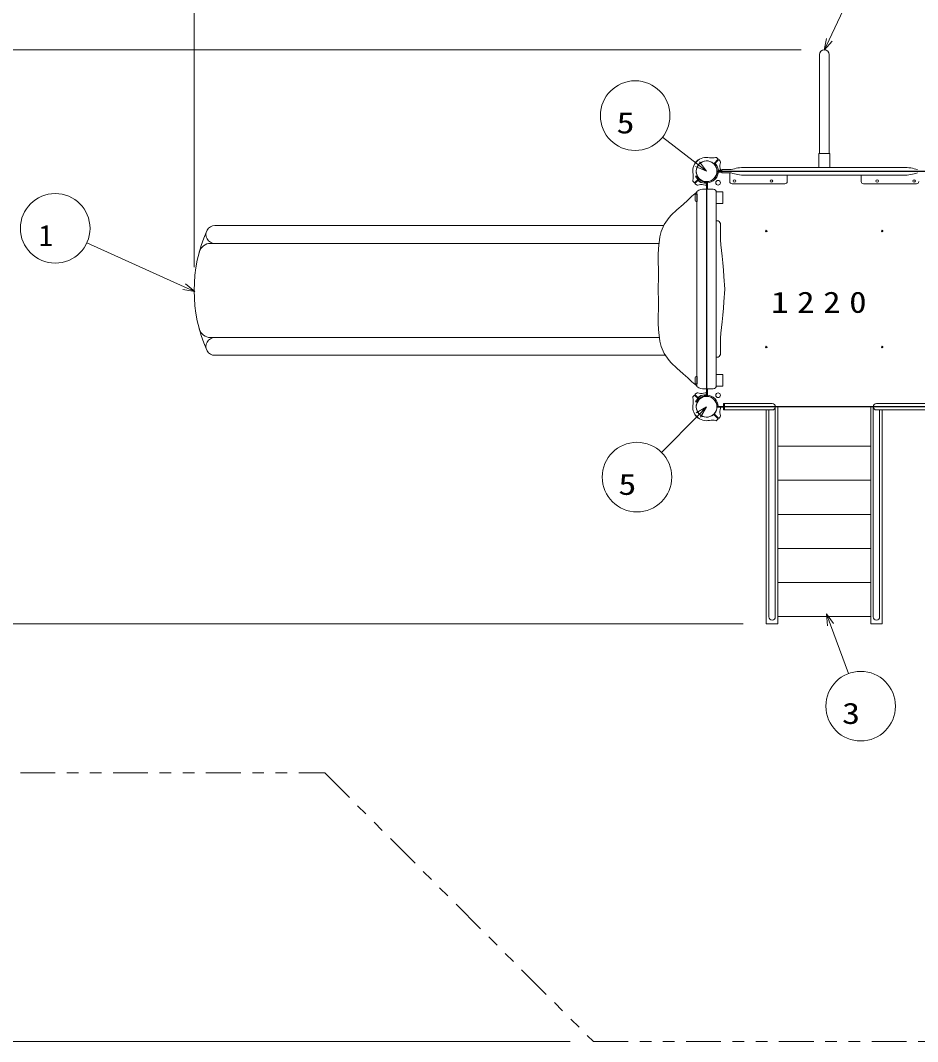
# Model space of a CAD drawing. Units: millimetres on the paper. Extents: x 6 to 426, y -302 to 292.
# Drawn here: x 102.2 to 179.6, y 136.6 to 224.6 of the extents above; entities that cross this region are included whole.
import ezdxf
from ezdxf.enums import TextEntityAlignment as Align

# ---------------------------------------------------------------- set-up
doc = ezdxf.new("R2010")
doc.units = ezdxf.units.MM
doc.linetypes.add('USER3', pattern=[8, 3, -1, 1, -1, 1, -1])
for name, color, linetype, lineweight in [('0_2', 7, 'Continuous', 13), ('2D', 7, 'Continuous', 13), ('2D_DIMENSION', 7, 'Continuous', 13), ('2D_OUTLINE', 7, 'USER3', 13), ('AM_5', 7, 'Continuous', 13)]:
    doc.layers.add(name, color=color, linetype=linetype, lineweight=lineweight)
doc.styles.add('ＭＳ ゴシック', font='')
doc.styles.get('ＭＳ ゴシック').set_extended_font_data('MS Gothic')

msp = doc.modelspace()

# ---------------------------------------------------------------- linework, layer by layer
at = {"layer": '0_2'}
for p, q in [((160.427, 212.336), (160.424, 212.338)), ((160.71, 212.619), (160.707, 212.621)), ((162.046, 212.325), (162.38, 212.658)), ((162.089, 212.282), (162.422, 212.615)), ((162.379, 212.715), (162.272, 212.815)), ((162.48, 212.614), (162.579, 212.508)), ((162.396, 211.611), (171.555, 211.611)), ((180.714, 211.611), (171.555, 211.611)), ((160.33, 210.667), (160.223, 210.782)), ((160.721, 210.999), (160.388, 210.666)), ((160.763, 210.957), (160.43, 210.623)), ((160.431, 210.566), (160.537, 210.467)), ((161.435, 210.65), (161.435, 201.491)), ((161.435, 192.332), (161.435, 201.491)), ((160.33, 192.314), (160.223, 192.199)), ((160.721, 191.982), (160.388, 192.315)), ((160.763, 192.025), (160.43, 192.358)), ((160.431, 192.415), (160.537, 192.515)), ((162.396, 191.371), (171.555, 191.371)), ((180.714, 191.371), (171.555, 191.371)), ((160.427, 190.645), (160.424, 190.643)), ((160.71, 190.363), (160.707, 190.36)), ((162.046, 190.657), (162.38, 190.323)), ((162.089, 190.699), (162.422, 190.366)), ((162.379, 190.266), (162.272, 190.167)), ((162.48, 190.367), (162.579, 190.473))]:
    msp.add_line(p, q, dxfattribs=at)
for centre, radius in [((162.395, 210.651), 0.2), ((166.555, 206.491), 0.06), ((176.555, 206.491), 0.06), ((166.555, 196.491), 0.06), ((176.555, 196.491), 0.06), ((162.395, 192.331), 0.2)]:
    msp.add_circle(centre, radius, dxfattribs=at)
for centre, radius, start, end in [((161.405, 211.641), 1.2, 135, 192.2728), ((160.439, 212.352), 0.02, 143.62693, 225), ((161.405, 211.641), 1.22, 135, 143.62693), ((161.405, 211.641), 0.9, 135, 220.72934), ((161.405, 211.641), 1.22, 126.37307, 135), ((161.405, 211.641), 1.2, 77.72719, 135), ((160.693, 212.607), 0.02, 45, 126.37307), ((161.405, 211.641), 0.9, 49.27066, 135), ((161.405, 211.641), 0.9, 229.27066, 40.72934), ((161.872, 213.79), 1, 257.72719, 287.54116), ((162.018, 212.353), 0.04, 229.27066, 315), ((162.117, 212.254), 0.04, 135, 220.72934), ((162.204, 212.741), 0.1, 47, 107.54116), ((162.351, 212.686), 0.04, 315, 47), ((162.45, 212.587), 0.04, 43, 135), ((163.554, 212.108), 1, 162.45884, 192.2728), ((162.506, 212.44), 0.1, 342.45884, 43), ((159.255, 211.173), 1, 342.45884, 12.2728), ((161.405, 211.641), 0.991, 271.73475, 358.26525), ((161.405, 211.641), 1.2, 0, 12.27281), ((160.304, 210.841), 0.1, 162.45884, 223), ((160.359, 210.694), 0.04, 223, 315), ((160.458, 210.595), 0.04, 135, 227), ((160.606, 210.54), 0.1, 227, 287.54116), ((160.937, 209.491), 1, 77.7272, 107.54116), ((160.692, 211.027), 0.04, 315, 40.72934), ((160.791, 210.928), 0.04, 49.27066, 135), ((161.405, 211.641), 1.2, 257.72719, 270), ((160.304, 192.14), 0.1, 137, 197.54116), ((159.255, 191.808), 1, 347.72719, 17.54116), ((160.359, 192.287), 0.04, 45, 137), ((160.458, 192.386), 0.04, 133, 225), ((161.405, 191.341), 0.9, 139.27066, 225), ((160.606, 192.441), 0.1, 72.45884, 133), ((160.937, 193.49), 1, 252.45884, 282.2728), ((160.692, 191.954), 0.04, 319.27066, 45), ((160.791, 192.053), 0.04, 225, 310.72934), ((161.405, 191.341), 0.9, 319.27066, 130.72934), ((161.405, 191.341), 1.2, 90, 102.27281), ((161.405, 191.341), 0.991, 1.73475, 88.26525), ((161.405, 191.341), 1.2, 167.7272, 225), ((163.554, 190.873), 1, 167.72719, 197.54116), ((161.405, 191.341), 1.2, 347.72719, 0), ((160.439, 190.629), 0.02, 135, 216.37307), ((161.405, 191.341), 1.22, 216.37307, 225), ((161.405, 191.341), 1.22, 225, 233.62693), ((161.405, 191.341), 1.2, 225, 282.27281), ((160.693, 190.374), 0.02, 233.62693, 315), ((161.405, 191.341), 0.9, 225, 310.72934), ((161.872, 189.191), 1, 72.45884, 102.27281), ((162.018, 190.628), 0.04, 45, 130.72934), ((162.117, 190.727), 0.04, 139.27066, 225), ((162.204, 190.24), 0.1, 252.45884, 313), ((162.351, 190.295), 0.04, 313, 45), ((162.45, 190.394), 0.04, 225, 317), ((162.506, 190.541), 0.1, 317, 17.54116)]:
    msp.add_arc(centre, radius, start, end, dxfattribs=at)
at = {"layer": '2D'}
for p, q in [((171.142, 221.701), (171.142, 213.18)), ((171.967, 213.18), (171.967, 221.701)), ((172.035, 213.18), (171.075, 213.18)), ((171.075, 211.975), (171.075, 213.18)), ((172.035, 211.975), (172.035, 213.18)), ((162.035, 212.269), (162.05, 212.282)), ((180.815, 211.641), (162.293, 211.641)), ((162.415, 211.641), (162.705, 211.641)), ((162.437, 211.731), (162.705, 211.731)), ((162.437, 211.641), (162.705, 211.641)), ((162.437, 211.641), (162.705, 211.641)), ((162.437, 211.551), (162.705, 211.551)), ((162.705, 211.501), (162.705, 211.781)), ((162.705, 211.781), (163.505, 211.781)), ((162.705, 211.501), (163.505, 211.501)), ((163.405, 211.501), (163.405, 210.761)), ((167.745, 211.975), (164.705, 211.975)), ((167.745, 211.307), (164.705, 211.307)), ((167.745, 211.975), (175.364, 211.975)), ((167.745, 211.307), (175.364, 211.307)), ((168.365, 211.307), (168.365, 210.761)), ((174.745, 211.307), (174.745, 210.761)), ((175.364, 211.975), (178.404, 211.975)), ((175.364, 211.307), (178.404, 211.307)), ((160.46, 211.209), (160.542, 211.247)), ((160.542, 211.247), (160.551, 211.227)), ((160.742, 210.785), (160.746, 210.807)), ((160.756, 210.766), (160.742, 210.785)), ((160.746, 210.807), (160.762, 210.833)), ((160.779, 210.75), (160.756, 210.766)), ((160.762, 210.833), (160.765, 210.838)), ((160.808, 210.734), (160.779, 210.75)), ((160.838, 210.715), (160.808, 210.734)), ((160.869, 210.695), (160.838, 210.715)), ((160.895, 210.679), (160.869, 210.695)), ((160.921, 210.664), (160.895, 210.679)), ((160.943, 210.66), (160.921, 210.664)), ((160.962, 210.674), (160.943, 210.66)), ((160.978, 210.7), (160.962, 210.674)), ((161.406, 210.601), (161.373, 210.601)), ((161.405, 210.752), (161.405, 192.23)), ((161.406, 210.091), (161.406, 210.601)), ((161.481, 210.694), (161.486, 210.638)), ((161.486, 210.638), (161.494, 210.614)), ((161.494, 210.614), (161.495, 210.091)), ((162.035, 211.012), (162.05, 210.999)), ((163.605, 210.561), (168.165, 210.561)), ((179.504, 210.561), (174.945, 210.561)), ((160.577, 209.841), (160.137, 209.496)), ((160.408, 209.572), (160.408, 209.138)), ((160.58, 209.675), (160.5, 209.675)), ((160.577, 209.908), (160.746, 210.006)), ((160.577, 193.074), (160.577, 209.908)), ((160.582, 209.041), (160.58, 209.675)), ((160.746, 210.006), (160.9, 210.065)), ((160.9, 210.065), (161.043, 210.091)), ((161.043, 210.091), (161.972, 210.091)), ((161.972, 210.091), (162.087, 210.068)), ((162.087, 210.068), (162.174, 210.02)), ((162.174, 210.02), (162.227, 209.917)), ((162.227, 209.917), (162.227, 193.066)), ((162.227, 209.883), (162.795, 209.883)), ((162.795, 209.883), (162.795, 208.867)), ((159.384, 208.791), (158.831, 208.306)), ((159.783, 209.159), (159.384, 208.791)), ((160.137, 209.496), (159.783, 209.159)), ((160.502, 209.041), (160.582, 209.041)), ((162.795, 208.867), (162.227, 208.867)), ((158.346, 207.868), (158.183, 207.66)), ((158.831, 208.306), (158.346, 207.868)), ((118.997, 206.953), (157.719, 206.953)), ((157.757, 207.04), (157.496, 206.442)), ((158.183, 207.66), (157.757, 207.04)), ((162.227, 207.377), (162.413, 207.365)), ((162.604, 207.04), (162.604, 205.735)), ((157.496, 206.442), (157.378, 205.979)), ((157.305, 205.429), (118.636, 205.429)), ((157.378, 205.979), (157.246, 204.983)), ((162.604, 205.735), (162.632, 205.308)), ((162.632, 205.308), (162.685, 204.811)), ((157.24, 204.43), (157.234, 203.826)), ((157.246, 204.983), (157.24, 204.43)), ((162.685, 204.811), (162.747, 204.326)), ((162.747, 204.326), (162.811, 203.736)), ((157.234, 203.826), (157.246, 203.186)), ((162.811, 203.736), (162.851, 203.13)), ((157.254, 202.583), (157.232, 201.491)), ((157.246, 203.186), (157.254, 202.583)), ((162.851, 203.13), (162.89, 202.583)), ((162.89, 202.583), (162.98, 201.491)), ((157.254, 200.399), (157.232, 201.491)), ((162.89, 200.399), (162.98, 201.491)), ((157.246, 199.796), (157.254, 200.399)), ((162.811, 199.246), (162.851, 199.852)), ((162.851, 199.852), (162.89, 200.399)), ((157.234, 199.156), (157.246, 199.796)), ((157.24, 198.553), (157.234, 199.156)), ((162.747, 198.656), (162.811, 199.246)), ((157.246, 198), (157.24, 198.553)), ((162.632, 197.674), (162.685, 198.171)), ((162.685, 198.171), (162.747, 198.656)), ((157.338, 197.301), (118.636, 197.301)), ((157.378, 197.003), (157.246, 198)), ((162.604, 197.247), (162.632, 197.674)), ((162.604, 195.942), (162.604, 197.247)), ((157.496, 196.54), (157.378, 197.003)), ((157.757, 195.942), (157.496, 196.54)), ((157.87, 195.777), (118.997, 195.777)), ((158.183, 195.322), (157.757, 195.942)), ((162.227, 195.606), (162.413, 195.617)), ((158.346, 195.114), (158.183, 195.322)), ((158.831, 194.677), (158.346, 195.114)), ((159.384, 194.191), (158.831, 194.677)), ((159.783, 193.823), (159.384, 194.191)), ((160.137, 193.487), (159.783, 193.823)), ((160.408, 193.41), (160.408, 193.844)), ((160.502, 193.941), (160.582, 193.941)), ((160.582, 193.941), (160.58, 193.307)), ((162.227, 194.123), (162.795, 194.123)), ((162.795, 194.123), (162.795, 193.107)), ((160.577, 193.141), (160.137, 193.487)), ((160.58, 193.307), (160.5, 193.307)), ((160.746, 192.976), (160.577, 193.074)), ((160.9, 192.917), (160.746, 192.976)), ((161.043, 192.894), (160.9, 192.917)), ((161.972, 192.894), (161.043, 192.894)), ((161.406, 192.894), (161.406, 192.381)), ((161.494, 192.368), (161.495, 192.894)), ((162.087, 192.914), (161.972, 192.894)), ((162.174, 192.962), (162.087, 192.914)), ((162.227, 193.066), (162.174, 192.962)), ((162.795, 193.107), (162.227, 193.107)), ((160.756, 192.216), (160.742, 192.197)), ((160.742, 192.197), (160.746, 192.175)), ((160.746, 192.175), (160.762, 192.149)), ((160.779, 192.232), (160.756, 192.216)), ((160.762, 192.149), (160.765, 192.144)), ((160.808, 192.248), (160.779, 192.232)), ((160.838, 192.267), (160.808, 192.248)), ((160.869, 192.287), (160.838, 192.267)), ((160.895, 192.303), (160.869, 192.287)), ((160.921, 192.318), (160.895, 192.303)), ((160.943, 192.322), (160.921, 192.318)), ((160.962, 192.308), (160.943, 192.322)), ((160.978, 192.283), (160.962, 192.308)), ((161.406, 192.381), (161.373, 192.381)), ((161.481, 192.288), (161.486, 192.345)), ((161.486, 192.345), (161.494, 192.368)), ((160.46, 191.774), (160.542, 191.735)), ((160.542, 191.735), (160.551, 191.755)), ((162.293, 191.341), (180.815, 191.341)), ((162.295, 191.373), (162.854, 191.373)), ((162.295, 191.309), (162.854, 191.309)), ((162.854, 191.069), (162.854, 191.613)), ((162.854, 191.613), (167.054, 191.613)), ((162.854, 191.069), (167.054, 191.069)), ((162.954, 191.069), (162.954, 191.613)), ((166.554, 172.619), (166.554, 191.069)), ((166.782, 173.225), (166.782, 191.069)), ((167.326, 191.341), (175.782, 191.341)), ((167.326, 173.225), (167.326, 191.341)), ((167.554, 172.619), (167.554, 191.341)), ((175.554, 172.619), (175.554, 191.341)), ((175.782, 173.225), (175.782, 191.341)), ((180.254, 191.613), (176.054, 191.613)), ((180.254, 191.069), (176.054, 191.069)), ((176.326, 173.225), (176.326, 191.069)), ((176.554, 172.619), (176.554, 191.069)), ((175.554, 187.941), (167.554, 187.941)), ((175.554, 185.004), (167.554, 185.004)), ((175.554, 182.067), (167.554, 182.067)), ((175.554, 179.13), (167.554, 179.13)), ((175.554, 176.193), (167.554, 176.193)), ((167.554, 172.619), (166.554, 172.619)), ((175.554, 173.256), (167.554, 173.256)), ((176.554, 172.619), (175.554, 172.619))]:
    msp.add_line(p, q, dxfattribs=at)
for centre, radius in [((161.404, 211.641), 0.889), ((161.404, 211.641), 0.889), ((163.815, 210.801), 0.11), ((166.995, 210.801), 0.11), ((176.114, 210.801), 0.11), ((179.294, 210.801), 0.11), ((161.404, 191.341), 0.891), ((161.404, 191.341), 0.889), ((161.404, 191.341), 0.889)]:
    msp.add_circle(centre, radius, dxfattribs=at)
for centre, radius, start, end in [((171.555, 221.701), 0.413, 0, 180), ((161.405, 211.641), 0.89, 315.05104, 44.94896), ((162.127, 212.19), 0.12, 77.17799, 129.79182), ((162.145, 212.268), 0.04, 40.29832, 77.17799), ((161.405, 211.641), 1.01, 319.70168, 40.29832), ((162.437, 211.771), 0.04, 227.85622, 270), ((162.437, 211.511), 0.04, 90, 132.14378), ((164.705, 208.206), 3.768, 90, 108.36672), ((164.705, 215.075), 3.768, 251.63328, 270), ((178.404, 208.206), 3.768, 71.63328, 90), ((178.404, 215.075), 3.768, 270, 288.36672), ((161.376, 211.596), 0.994, 202.91922, 269.79874), ((161.397, 211.624), 0.934, 205.16196, 275.16196), ((162.127, 211.091), 0.12, 230.20818, 282.82201), ((162.145, 211.013), 0.04, 282.82201, 319.70168), ((163.605, 210.761), 0.2, 180, 270), ((168.165, 210.761), 0.2, 270, 0), ((174.945, 210.761), 0.2, 180, 270), ((179.504, 210.761), 0.2, 270, 0), ((160.5, 209.583), 0.092, 90, 186.7701), ((160.506, 209.138), 0.0972, 180, 267.67099), ((118.997, 206.191), 0.762, 89.99995, 270.00005), ((162.232, 207.041), 0.371, 359.83822, 60.92004), ((129.916, 201.365), 12.7, 156.15553, 203.84447), ((118.636, 204.413), 1.016, 90, 164.87833), ((118.636, 198.317), 1.016, 195.12167, 270), ((118.997, 196.539), 0.762, 89.99995, 270.00005), ((162.232, 195.941), 0.371, 299.07996, 0.16178), ((160.506, 193.844), 0.0972, 92.32901, 180), ((160.5, 193.399), 0.092, 173.2299, 270), ((161.376, 191.386), 0.994, 90.20126, 157.08078), ((161.397, 191.358), 0.934, 84.83804, 154.83804), ((167.054, 191.341), 0.272, 270, 90), ((176.054, 191.341), 0.272, 90, 270), ((167.054, 173.225), 0.272, 180, 0), ((176.054, 173.225), 0.272, 180, 0)]:
    msp.add_arc(centre, radius, start, end, dxfattribs=at)
at = {"layer": '2D_DIMENSION'}
for p, q in [((117.216, 203.365), (117.216, 249.366)), ((117.216, 203.365), (117.216, 249.366)), ((169.555, 222.114), (69.392, 222.114)), ((169.555, 222.114), (69.392, 222.114)), ((164.554, 172.619), (69.392, 172.619)), ((164.554, 172.619), (69.392, 172.619)), ((149.643, 136.619), (58.752, 136.619)), ((149.643, 136.619), (69.392, 136.619))]:
    msp.add_line(p, q, dxfattribs=at)
at = {"layer": '2D_OUTLINE'}
for p, q in [((102.235, 159.777), (128.485, 159.777)), ((128.485, 159.777), (151.643, 136.619)), ((151.643, 136.619), (191.466, 136.619))]:
    msp.add_line(p, q, dxfattribs=at)
at = {"layer": 'AM_5'}
for p, q in [((175.112, 229.614), (171.981, 222.971)), ((171.739, 223.086), (171.555, 222.067)), ((171.981, 222.971), (171.555, 222.067)), ((171.555, 222.067), (172.224, 222.857)), ((157.612, 214.595), (160.616, 212.255)), ((160.616, 212.255), (161.404, 211.641)), ((161.404, 211.641), (160.78, 212.467)), ((160.451, 212.044), (161.404, 211.641)), ((107.97, 205.482), (116.357, 201.68)), ((116.357, 201.68), (117.268, 201.267)), ((117.268, 201.267), (116.468, 201.924)), ((116.246, 201.436), (117.268, 201.267)), ((161.404, 191.341), (160.51, 190.819)), ((160.701, 190.631), (161.404, 191.341)), ((160.891, 190.442), (161.404, 191.341)), ((157.511, 187.41), (160.701, 190.631)), ((171.735, 173.493), (171.832, 172.463)), ((172.334, 172.649), (171.735, 173.493)), ((172.083, 172.556), (171.735, 173.493)), ((173.648, 168.345), (172.083, 172.556))]:
    msp.add_line(p, q, dxfattribs=at)
for centre in [(155.245, 216.439), (105.237, 206.721), (155.4, 185.278), (174.693, 165.533)]:
    msp.add_circle(centre, 3, dxfattribs=at)

# ---------------------------------------------------------------- texts
at = {"layer": '2D', "insert": (166.971, 199.408), "char_height": 1.833, "attachment_point": 7, "style": 'ＭＳ ゴシック'}
msp.add_mtext('\\T1.5;\\W1.2;1220', dxfattribs=at)
at = {"layer": 'AM_5', "style": 'ＭＳ ゴシック', "width": 1.25}
for s, p in [('5', (153.638, 214.356)), ('5', (153.792, 183.195)), ('3', (173.086, 163.45))]:
    msp.add_text(s, height=1.833, dxfattribs=at).set_placement(p, align=Align.BOTTOM_LEFT)
at = {"layer": 'AM_5', "style": 'ＭＳ ゴシック'}
msp.add_text('1', height=1.833, dxfattribs=at).set_placement((103.809, 204.637), align=Align.BOTTOM_LEFT)

doc.saveas('drawing.dxf')
